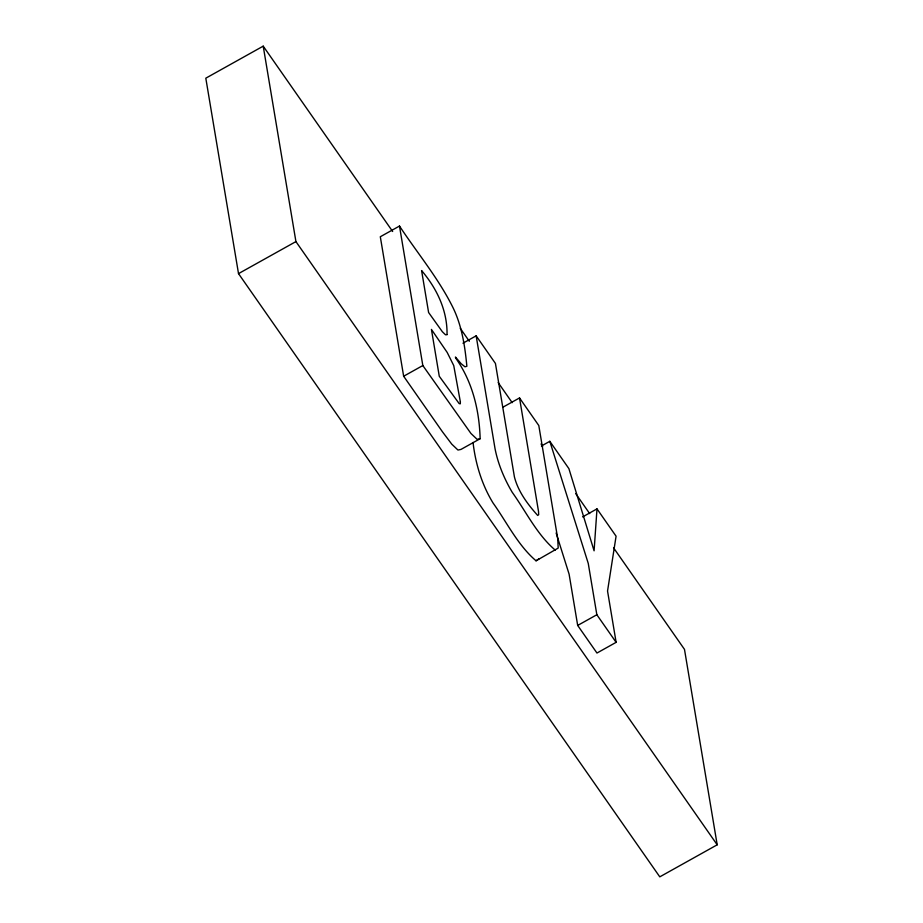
<?xml version="1.0" encoding="UTF-8"?>
<svg xmlns="http://www.w3.org/2000/svg" width="923" height="923" viewBox="0 0 923 923"><rect width="100%" height="100%" fill="white"/><g stroke="black" fill="none" stroke-linecap="round" stroke-linejoin="round"><path stroke-width="1.38" d="M582.621 516.903L596.996 508.885L594.089 550.812L568.891 468.63L549.82 441.309L541.432 445.994M473.038 442.475C475.53 463.761 481.818 484.621 493.032 502.966C506.877 522.349 517.803 545.205 536.044 560.792L539.032 558.784M536.044 560.792L558.196 548.089L557.723 538.617L538.801 425.538L519.522 397.94L502.747 407.297M392.644 231.488L263.217 46.15L205.806 78.19L238.515 273.623L659.783 876.85L717.194 844.81L684.485 649.377L613.587 547.858M238.515 273.623L295.925 241.595L263.217 46.15M399.486 226.054L380.311 236.75L403.651 376.238L442.405 431.733L451.762 444.148L457.958 450.043L460.969 449.42L480.145 438.725C479.325 410.1 472.403 381.545 455.604 357.974L455.443 357.005L461.177 363.731L464.984 366.823L466.865 366.269C464.961 346.148 461.835 325.45 452.743 307.117C438.275 278.1 417.3 252.983 399.486 226.054L422.826 365.543L470.938 433.452L477.122 439.348L480.145 438.725M403.651 376.238L422.826 365.543M462.977 343.194L476.153 335.834L495.432 363.431L514.411 476.903C518.126 491.567 527.771 504.408 537.694 515.449L538.686 514.699L538.513 511.4L519.522 397.94M596.996 508.885L616.079 536.194L607.542 591.043L616.126 642.339L596.962 653.034L577.683 625.436L596.846 614.741L588.263 563.445L549.82 441.309M555.219 550.096C536.967 534.509 526.052 511.654 512.207 492.271C504.258 478.76 498.074 464.131 495.04 448.716L476.153 335.834M460.254 328.288L469.322 341.268M498.166 382.584L512.184 402.659M541.04 443.975L542.689 446.328M575.664 493.551L589.682 513.615M596.846 614.741L616.126 642.339M295.925 241.595L717.194 844.81M556.131 532.975L569.099 574.141L577.683 625.436M460.358 401.851L460.312 403.801L459.204 403.639L439.267 376.249L431.433 329.419L447.194 352.448L453.747 365.6L460.358 401.851M447.044 334.599L445.509 334.795L442.371 331.749L428.607 312.516L421.592 270.554C436.902 288.599 447.413 310.463 447.044 334.599"/></g></svg>
